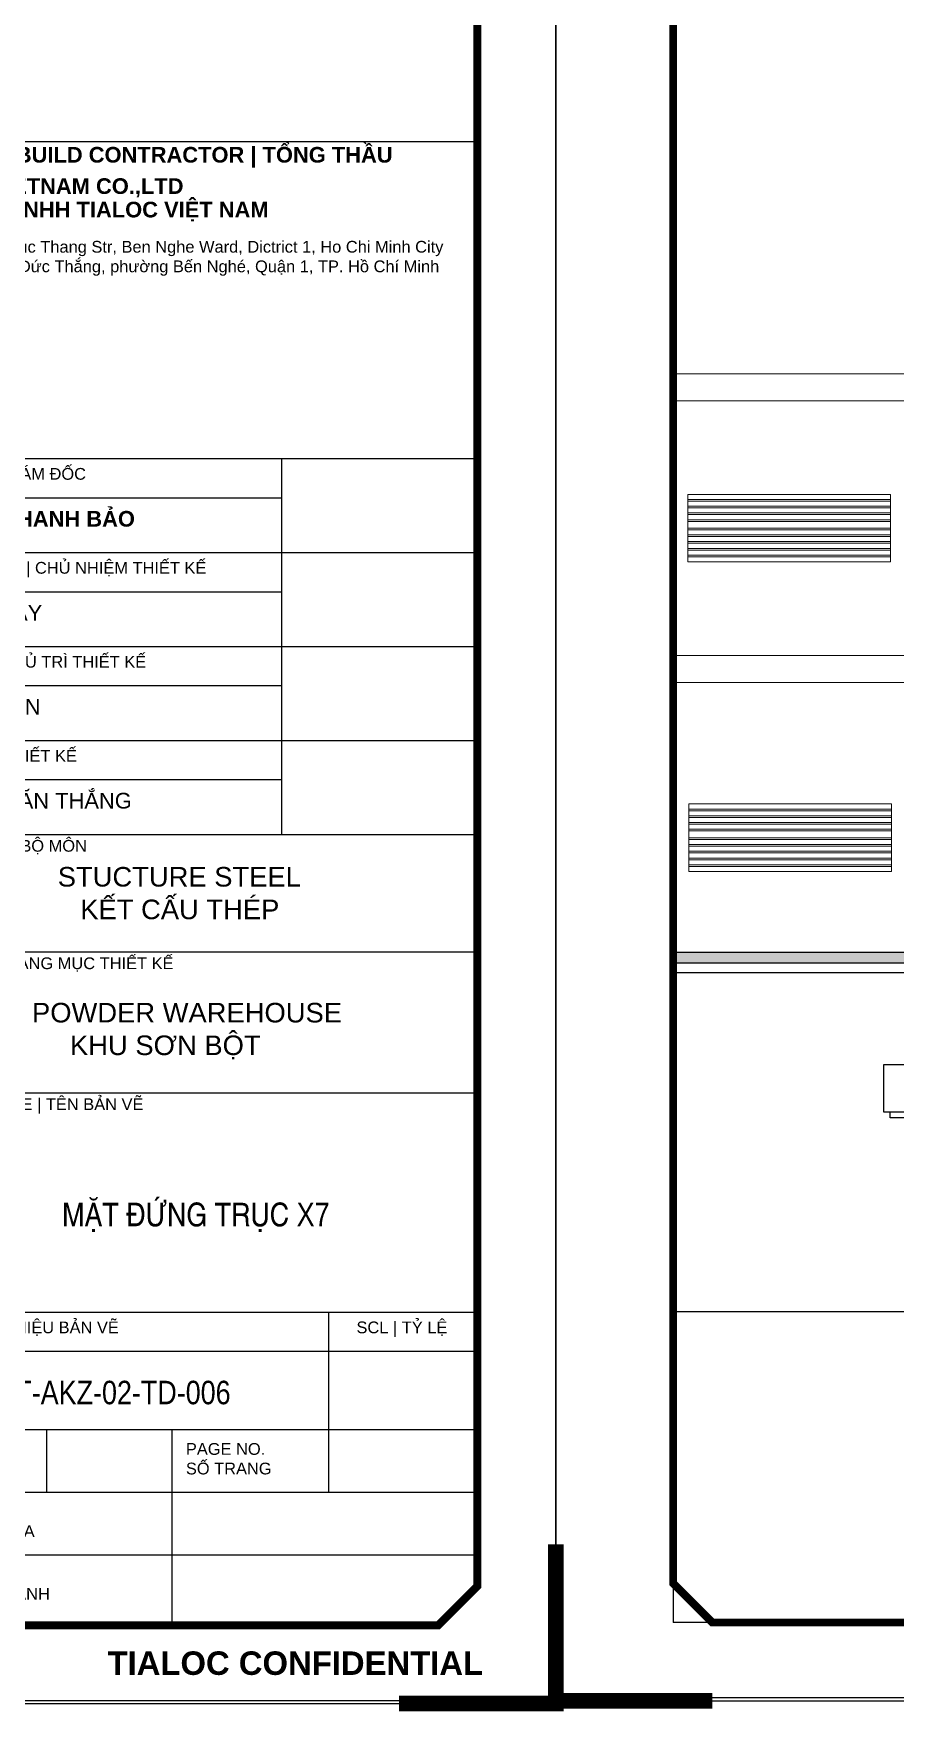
# Model space of a CAD drawing. Header units: inches. Extents: x 340055 to 349452, y -34649 to -30845.
# Drawn here: x 346167.6 to 346295.2, y -32250.6 to -32002.2 of the extents above; entities that cross this region are included whole.
import ezdxf
from ezdxf.enums import TextEntityAlignment as Align

# ---------------------------------------------------------------- set-up
doc = ezdxf.new("R2010")
doc.units = ezdxf.units.IN
doc.header["$MEASUREMENT"] = 0
for name, color, linetype in [('0 @ 1', 7, 'Continuous'), ('3', 3, 'Continuous'), ('NET IN', 3, 'Continuous')]:
    doc.layers.add(name, color=color, linetype=linetype)
for name, color, linetype, lineweight in [('AZNB-BN-TL-A- X- POWDER ELEVATION X W$0$TL- Brick wall', 132, 'Continuous', 15), ('AZNB-BN-TL-A- X- POWDER ELEVATION X W$0$TL- LOUVER', 40, 'Continuous', 15), ('AZNB-BN-TL-A- X- POWDER ELEVATION X W$0$TL-CSA-RC', 4, 'Continuous', 15), ('TEXT @ 1', 7, 'Continuous', 20), ('TL-TIILE BLOCK A2$0$TL-TITLE BLOCK - TEXT @ 1', 7, 'Continuous', 25), ('TL-TIILE BLOCK A2$0$TL-TITLE BLOCK 1', 7, 'Continuous', 50), ('TL-TIILE BLOCK A2$0$TL-TITLE BLOCK 2', 7, 'Continuous', 25)]:
    doc.layers.add(name, color=color, linetype=linetype, lineweight=lineweight)
doc.layers.add('Cover text', color=7, linetype='Continuous', true_color=0x52370f)
doc.styles.add('TIEU DE', font='', dxfattribs={"width": 0.8})
doc.styles.add('TL-TIILE BLOCK A2$0$MEP-TEXT T.BLOCK 1', font='arial.ttf', dxfattribs={"height": 1.5})
doc.styles.add('TL-TIILE BLOCK A2$0$MEP-TEXT T.BLOCK 2', font='arial.ttf')
doc.styles.add('TL-TIILE BLOCK A2$0$MEP-TEXT T.BLOCK 3', font='arial.ttf', dxfattribs={"height": 3})
doc.styles.get('TIEU DE').set_extended_font_data('.VnArial NarrowH')

# ---------------------------------------------------------------- blocks, each defined once
blk = doc.blocks.new('AZNB-BN-TL-A- X- POWDER ELEVATION X W$0$L1000X3000')
for p, q in [((-1842853.957835219, -1344012.431310071, 6768.000000000007), (-1845853.957835219, -1344012.431310072, 6768.000000000007)), ((-1845853.957835219, -1345012.431310072, 6768.000000000007), (-1845853.957835219, -1344012.431310072, 6768.000000000007)), ((-1842853.957835219, -1344087.431310071, 6768.000000000007), (-1845853.957835219, -1344087.431310072, 6768.000000000007)), ((-1842853.957835219, -1344112.431310071, 6768.000000000007), (-1845853.957835219, -1344112.431310072, 6768.000000000007)), ((-1842853.957835219, -1345012.431310071, 6768.000000000007), (-1842853.957835219, -1344012.431310071, 6768.000000000007)), ((-1842853.957835219, -1344187.431310071, 6768.000000000007), (-1845853.957835219, -1344187.431310072, 6768.000000000007)), ((-1842853.957835219, -1344212.431310071, 6768.000000000007), (-1845853.957835219, -1344212.431310072, 6768.000000000007)), ((-1842853.957835219, -1344287.431310071, 6768.000000000007), (-1845853.957835219, -1344287.431310072, 6768.000000000007)), ((-1842853.957835219, -1344312.431310071, 6768.000000000007), (-1845853.957835219, -1344312.431310072, 6768.000000000007)), ((-1842853.957835219, -1344387.431310071, 6768.000000000007), (-1845853.957835219, -1344387.431310072, 6768.000000000007)), ((-1842853.957835219, -1344412.431310071, 6768.000000000007), (-1845853.957835219, -1344412.431310072, 6768.000000000007)), ((-1842853.957835219, -1344412.431310071, 6768.000000000007), (-1845853.957835219, -1344412.431310072, 6768.000000000007)), ((-1842853.957835219, -1344512.431310071, 6768.000000000007), (-1845853.957835219, -1344512.431310072, 6768.000000000007)), ((-1842853.957835219, -1344537.431310071, 6768.000000000007), (-1845853.957835219, -1344537.431310072, 6768.000000000007)), ((-1842853.957835219, -1344612.431310071, 6768.000000000007), (-1845853.957835219, -1344612.431310072, 6768.000000000007)), ((-1842853.957835219, -1344637.431310071, 6768.000000000007), (-1845853.957835219, -1344637.431310072, 6768.000000000007)), ((-1842853.957835219, -1344712.431310071, 6768.000000000007), (-1845853.957835219, -1344712.431310072, 6768.000000000007)), ((-1842853.957835219, -1344737.431310071, 6768.000000000007), (-1845853.957835219, -1344737.431310072, 6768.000000000007)), ((-1842853.957835219, -1344812.431310071, 6768.000000000007), (-1845853.957835219, -1344812.431310072, 6768.000000000007)), ((-1842853.957835219, -1344837.431310071, 6768.000000000007), (-1845853.957835219, -1344837.431310072, 6768.000000000007)), ((-1842853.957835219, -1344912.431310071, 6768.000000000007), (-1845853.957835219, -1344912.431310072, 6768.000000000007)), ((-1842853.957835219, -1344937.431310071, 6768.000000000007), (-1845853.957835219, -1344937.431310072, 6768.000000000007)), ((-1842853.957835219, -1345012.431310071, 6768.000000000007), (-1845853.957835219, -1345012.431310072, 6768.000000000007))]:
    blk.add_line(p, q)
blk = doc.blocks.new('kt kien truc 1')
at = {"layer": 'Defpoints'}
for p in [(15, 15), (20, 10)]:
    blk.add_line(p, (15, 10), dxfattribs=at)
at = {"layer": 'Defpoints', "color": 8}
blk.add_lwpolyline([(0, 0), (594, 0), (594, 420), (0, 420)], close=True, dxfattribs=at)
at = {"layer": 'Defpoints', "color": 8, "const_width": 2}
for points in [[(0, 20), (0, 0), (20, 0)], [(594, 20), (594, 0), (574, 0)]]:
    blk.add_lwpolyline(points, dxfattribs=at)
at = {"layer": 'TL-TIILE BLOCK A2$0$TL-TITLE BLOCK 1', "const_width": 1}
blk.add_lwpolyline([(20, 10), (579, 10), (584, 15), (584, 405), (579, 410), (20, 410), (15, 405), (15, 15)], close=True, dxfattribs=at)
at = {"layer": 'TL-TIILE BLOCK A2$0$TL-TITLE BLOCK 2'}
for p, q in [((509, 199.5), (584, 199.5)), ((509, 159), (584, 159)), ((559, 159), (559, 111)), ((509, 154), (559, 154)), ((509, 147), (584, 147)), ((509, 142), (559, 142)), ((509, 135), (584, 135)), ((509, 130), (559, 130)), ((509, 123), (584, 123)), ((509, 118), (559, 118)), ((509, 111), (584, 111)), ((509, 96), (584, 96)), ((509, 78), (584, 78)), ((509, 50), (584, 50)), ((565, 50), (565, 26.99999999999955)), ((509, 45), (584, 45)), ((509, 35), (584, 35)), ((529, 35), (529, 27)), ((545, 35), (545, 10)), ((509, 27), (584, 27)), ((509, 19), (584, 19))]:
    blk.add_line(p, q, dxfattribs=at)
at = {"layer": '0 @ 1', "attachment_point": 1}
for s, width, insert, char_height, style in [('\\pt10;{\\fArial|b1|i0|c0|p34;NGUYỄN THANH BẢO}', 32.15705527792124, (510.7862117165751, 152.3061665625944), 2, 'TL-TIILE BLOCK A2$0$MEP-TEXT T.BLOCK 2'), ('\\pt15;{\\fArial|b1|i0|c0|p34;TIALOC CONFIDENTIAL}', 49.38585802008993, (536.7768449198611, 6.667532907898249), 3, 'TL-TIILE BLOCK A2$0$MEP-TEXT T.BLOCK 3')]:
    blk.add_mtext_dynamic_manual_height_columns(s, width=width, gutter_width=12.5, heights=[0], dxfattribs=dict(at, insert=insert, char_height=char_height, style=style))
at = {"layer": 'TEXT @ 1', "attachment_point": 1, "style": 'TL-TIILE BLOCK A2$0$MEP-TEXT T.BLOCK 1'}
for s, width, insert, char_height in [('{\\C1;HỒ HỮU TÂY}', 50.82538152135567, (510.8440582195153, 140.3070690662844), 1.999999999999992), ('{\\C1;LÊ THỊ NHÀN}', 50.82538152135567, (510.8440582195153, 128.3070690662844), 1.999999999999992), ('{\\C1;NGUYỄN VĂN THẮNG}', 50.82538152135567, (510.8440582195153, 116.3070690662844), 1.999999999999992), ('\\pi10.02899;{\\C1;STUCTURE STEEL \\P\\pi12.90587;KẾT CẤU THÉP}', 50.82538152135567, (520.3898079046858, 106.8404708307771), 2.49999999999999), ('\\pi10.78205;{\\C1;POWDER WAREHOUSE\\P     KHU SƠN BỘT}', 64.01465225190441, (516.3511247576871, 89.48801698903208), 2.49999999999999)]:
    blk.add_mtext_dynamic_manual_height_columns(s, width=width, gutter_width=15, heights=[0], dxfattribs=dict(at, insert=insert, char_height=char_height))
at = {"layer": 'TL-TIILE BLOCK A2$0$TL-TITLE BLOCK - TEXT @ 1', "attachment_point": 1}
for s, width, insert, char_height, style in [('{\\fArial|b1|i0|c0|p34;DESIGN & BUILD CONTRACTOR | TỔNG THẦU}', 66.54820784047115, (510.7830321226938, 198.7947269506867), 2, 'TL-TIILE BLOCK A2$0$MEP-TEXT T.BLOCK 2'), ('{\\fArial|b1|i0|c0|p34;TIALOC VIETNAM CO.,LTD}', 66.54820784047115, (510.7830321226938, 194.7947269506867), 2, 'TL-TIILE BLOCK A2$0$MEP-TEXT T.BLOCK 2'), ('{\\fArial|b1|i0|c0|p34;CÔNG TY TNHH TIALOC VIỆT NAM}', 66.54820784047115, (510.7830321226938, 191.7947269506867), 2, 'TL-TIILE BLOCK A2$0$MEP-TEXT T.BLOCK 2'), ('ADD:^I37 Ton Duc Thang Str, Ben Nghe Ward, Dictrict 1, Ho Chi Minh City ', 70.45687128427289, (510.7830321226938, 186.7947269506867), 1.5, 'TL-TIILE BLOCK A2$0$MEP-TEXT T.BLOCK 1'), ('Địa chỉ: 37 Tôn Đức Thắng, phường Bến Nghé, Quận 1, TP. Hồ Chí Minh', 70.52201450814073, (510.7830321226938, 184.2947269506867), 1.5, 'TL-TIILE BLOCK A2$0$MEP-TEXT T.BLOCK 1'), ('DIRECTOR | GIÁM ĐỐC', 57.2396897662984, (510.7830321226938, 157.7947269506867), 1.5, 'TL-TIILE BLOCK A2$0$MEP-TEXT T.BLOCK 1'), ('APPROVED BY | CHỦ NHIỆM THIẾT KẾ', 57.2396897662984, (510.7830321226938, 145.7947269506867), 1.5, 'TL-TIILE BLOCK A2$0$MEP-TEXT T.BLOCK 1'), ('CHECK BY | CHỦ TRÌ THIẾT KẾ', 50.82538152135567, (510.7830321226938, 133.7947269506867), 1.5, 'TL-TIILE BLOCK A2$0$MEP-TEXT T.BLOCK 1'), ('DESIGNED | THIẾT KẾ', 44.99786072926145, (510.7830321226938, 121.7947269506867), 1.5, 'TL-TIILE BLOCK A2$0$MEP-TEXT T.BLOCK 1'), ('DEPARMENT | BỘ MÔN', 63.0962624017684, (510.7830321226938, 110.2947269506867), 1.5, 'TL-TIILE BLOCK A2$0$MEP-TEXT T.BLOCK 1'), ('ITEM TITLE | HẠNG MỤC THIẾT KẾ', 63.0962624017684, (510.7830321226938, 95.29472695068671), 1.5, 'TL-TIILE BLOCK A2$0$MEP-TEXT T.BLOCK 1'), ('DRAWING TITLE | TÊN BẢN VẼ', 63.0962624017684, (510.7830321226938, 77.29472695068671), 1.5, 'TL-TIILE BLOCK A2$0$MEP-TEXT T.BLOCK 1'), ('DWG.NO | SỐ HIỆU BẢN VẼ', 37.61800927431796, (510.7830321226938, 48.79472695068671), 1.5, 'TL-TIILE BLOCK A2$0$MEP-TEXT T.BLOCK 1'), ('SCL | TỶ LỆ', 37.61800927431796, (568.5625351460858, 48.79472695068671), 1.5, 'TL-TIILE BLOCK A2$0$MEP-TEXT T.BLOCK 1'), ('PAGE NO.', 21.12461875085683, (546.7830321226938, 33.27103262062883), 1.5, 'TL-TIILE BLOCK A2$0$MEP-TEXT T.BLOCK 1'), ('SỐ TRANG', 31.02957501271885, (546.7830321226938, 30.77103262062883), 1.5, 'TL-TIILE BLOCK A2$0$MEP-TEXT T.BLOCK 1'), ('BẢN CHỈNH SỬA', 31.02957501271885, (510.7830321226938, 22.77103262062974), 1.5, 'TL-TIILE BLOCK A2$0$MEP-TEXT T.BLOCK 1'), ('NGÀY PHÁT HÀNH', 31.02957501271885, (510.7830321226938, 14.77103262062974), 1.5, 'TL-TIILE BLOCK A2$0$MEP-TEXT T.BLOCK 1')]:
    blk.add_mtext_dynamic_manual_height_columns(s, width=width, gutter_width=15, heights=[0], dxfattribs=dict(at, insert=insert, char_height=char_height, style=style))

msp = doc.modelspace()

# ---------------------------------------------------------------- hatches: boundary and pattern name
h = msp.add_hatch()
h.set_pattern_fill('AR-CONC', color=8, scale=0.2, angle=45, style=0)
h.set_pattern_definition([(94.99999999999984, (22130.23022676242, 4814.289347098944), (1.103103998344442, 0.9256141576239351), [0.15, -1.65]), (40.00000000000002, (22130.23022676242, 4814.289347098944), (-1.259984334781772, 0.8675362991960549), [0.12, -1.32]), (145.4514, (22130.32215208647, 4814.366481615895), (-0.1568789372388533, 1.793150564398939), [0.12748038, -1.402284224]), (91.18419999999983, (22129.94738404994, 4814.572189811419), (1.743386000182394, 1.275227530392946), [0.2249999999999999, -2.474999999999999]), (141.6356, (22130.09266628275, 4814.678458680562), (-0.05579802994610139, 2.699423378808715), [0.191220576, -2.103426]), (36.18420000000004, (22129.94738404994, 4814.572189811419), (-0.05580013774650516, 2.699423335830492), [0.18, -1.98]), (66, (22130.1595160843, 4814.642900489537), (1.413543144228605, 0.2747649529355399), [0.1499999999999996, -1.649999999999997]), (11.00000000000003, (22130.1595160843, 4814.642900489537), (-0.6814171861239082, 1.369616870797532), [0.12, -1.32]), (116.4514, (22130.27731136107, 4814.665797493824), (0.7321272340265693, 1.64438123947886), [0.12748038, -1.402284224]), (82.50000000000001, (22130.23022676242, 4814.289347098944), (-0.4535863706126804, 0.4879796352250946), [0, -1.303999999999997, 0, -1.339999999999997, 0, -1.324999999999997]), (52.49999999999999, (22130.23022676242, 4814.289347098944), (-0.1857458844049201, 0.9298188998007269), [0, -0.764, 0, -1.274, 0, -0.505]), (12.5, (22129.91485713801, 4813.973977474535), (0.7868363346384124, 0.7230415236297213), [0, -0.5, 0, -1.56, 0, -2.07]), (2.499999999999997, (22129.77343578177, 4813.832556118297), (0.6831799663969325, 0.9663196137478977), [0, -0.65, 0, -1.036, 0, -1.47])])
h.paths.add_polyline_path([(346747.7523058286, -32138.23628297192), (346262.3035275815, -32138.23628297192), (346262.3035275815, -32139.73628297127), (346747.7523058286, -32139.73628297127)])

# ---------------------------------------------------------------- linework, layer by layer
at = {"color": 8}
for points in [[(346262.3035275815, -31839.84829000339), (346831.6414569236, -31839.84829000339), (346831.6414569236, -32191.42814612029), (346262.3035275815, -32191.42814612029)], [(346747.7523058286, -32138.23628297192), (346262.3035275815, -32138.23628297192), (346262.3035275815, -32139.73628297127), (346747.7523058286, -32139.73628297127)], [(346262.3035275815, -32139.73628297127), (346747.7523058286, -32139.73628297127), (346747.7523058286, -32141.23628297049), (346262.3035275815, -32141.23628297049)]]:
    msp.add_lwpolyline(points, close=True, dxfattribs=at)
msp.add_lwpolyline([(346293.5155146281, -32154.8035621882), (346346.0782335364, -32154.8035621882), (346346.0782335364, -32161.87751547381), (346293.5155146281, -32161.87751547381)], close=True)
msp.add_lwpolyline([(346346.0782335364, -32155.64916411265), (346346.9763916941, -32155.64916411265), (346346.9763916941, -32162.72311739827), (346294.4136727858, -32162.72311739827), (346294.4136727858, -32161.87751547381)])
at = {"layer": 'AZNB-BN-TL-A- X- POWDER ELEVATION X W$0$TL- Brick wall', "lineweight": 0}
for points in [[(346262.3035275815, -32052.53628301683), (346379.2518689035, -32052.53628301683), (346379.2518689035, -32056.53628301472), (346262.3035275815, -32056.53628301472)], [(346262.3035275815, -32094.23628299498), (346299.9523054164, -32094.23628299498), (346299.9523054164, -32098.23628299288), (346262.3035275815, -32098.23628299288)]]:
    msp.add_lwpolyline(points, close=True, dxfattribs=at)
at = {"layer": 'AZNB-BN-TL-A- X- POWDER ELEVATION X W$0$TL- LOUVER', "lineweight": 0, "ltscale": 1e-09}
msp.add_line((346262.3035275815, -32141.23628297042), (346747.7523058286, -32141.23628297049), dxfattribs=at)
at = {"layer": 'AZNB-BN-TL-A- X- POWDER ELEVATION X W$0$TL-CSA-RC', "lineweight": 0, "ltscale": 1e-09}
msp.add_line((346746.2523058272, -32139.73628297127), (346262.3035275815, -32139.73628297127), dxfattribs=at)
at = {"layer": 'NET IN'}
for points in [[(345556.1302298224, -31762.43766421364), (346244.9100966022, -31762.43766421364), (346244.9100966022, -32249.03821806181), (345556.1302298224, -32249.03821806181)], [(346244.9100966022, -31762.02215064174), (346933.689963382, -31762.02215064174), (346933.689963382, -32248.62270448991), (346244.9100966022, -32248.62270448991)]]:
    msp.add_lwpolyline(points, close=True, dxfattribs=at)

# ---------------------------------------------------------------- block references
at = {"layer": '3', "xscale": 1.159562065285868, "yscale": 1.159562065285868, "zscale": 1.159562065285868}
msp.add_blockref('kt kien truc 1', (346244.9100966022, -32249.0382180618), dxfattribs=at)
at = {"layer": '3'}
ref = msp.add_blockref('kt kien truc 1', (345556.1302298224, -32249.4537316337), dxfattribs=dict(at, xscale=1.159562065285868, yscale=1.159562065285868, zscale=1.159562065285868))
ref.add_attrib('TENBANVE', 'MÆT §øNG TRôC X7', dxfattribs={"layer": 'Cover text', "ltscale": 0.5, "height": 3.478686195857604, "style": 'TIEU DE'}).set_placement((346191.6357678968, -32177.02093864076), align=Align.MIDDLE_CENTER)
ref.add_attrib('STT', 'CPT-AKZ-02-TD-006', dxfattribs={"layer": 'Cover text', "ltscale": 0.5, "height": 3.478686195857604, "style": 'TIEU DE'}).set_placement((346178.0731449485, -32203.38829046609), align=Align.MIDDLE_CENTER)
at = {"layer": 'AZNB-BN-TL-A- X- POWDER ELEVATION X W$0$TL- LOUVER', "lineweight": 0, "xscale": 0.01000000000931323, "yscale": 0.01000000000931323, "zscale": 0.01000000000931323}
for p in [(364723.0289586881, -18630.26197694762, -67.68000000000008), (364723.1589586883, -18676.1119769236, -67.68000000000008)]:
    msp.add_blockref('AZNB-BN-TL-A- X- POWDER ELEVATION X W$0$L1000X3000', p, dxfattribs=at)

doc.saveas('drawing.dxf')
